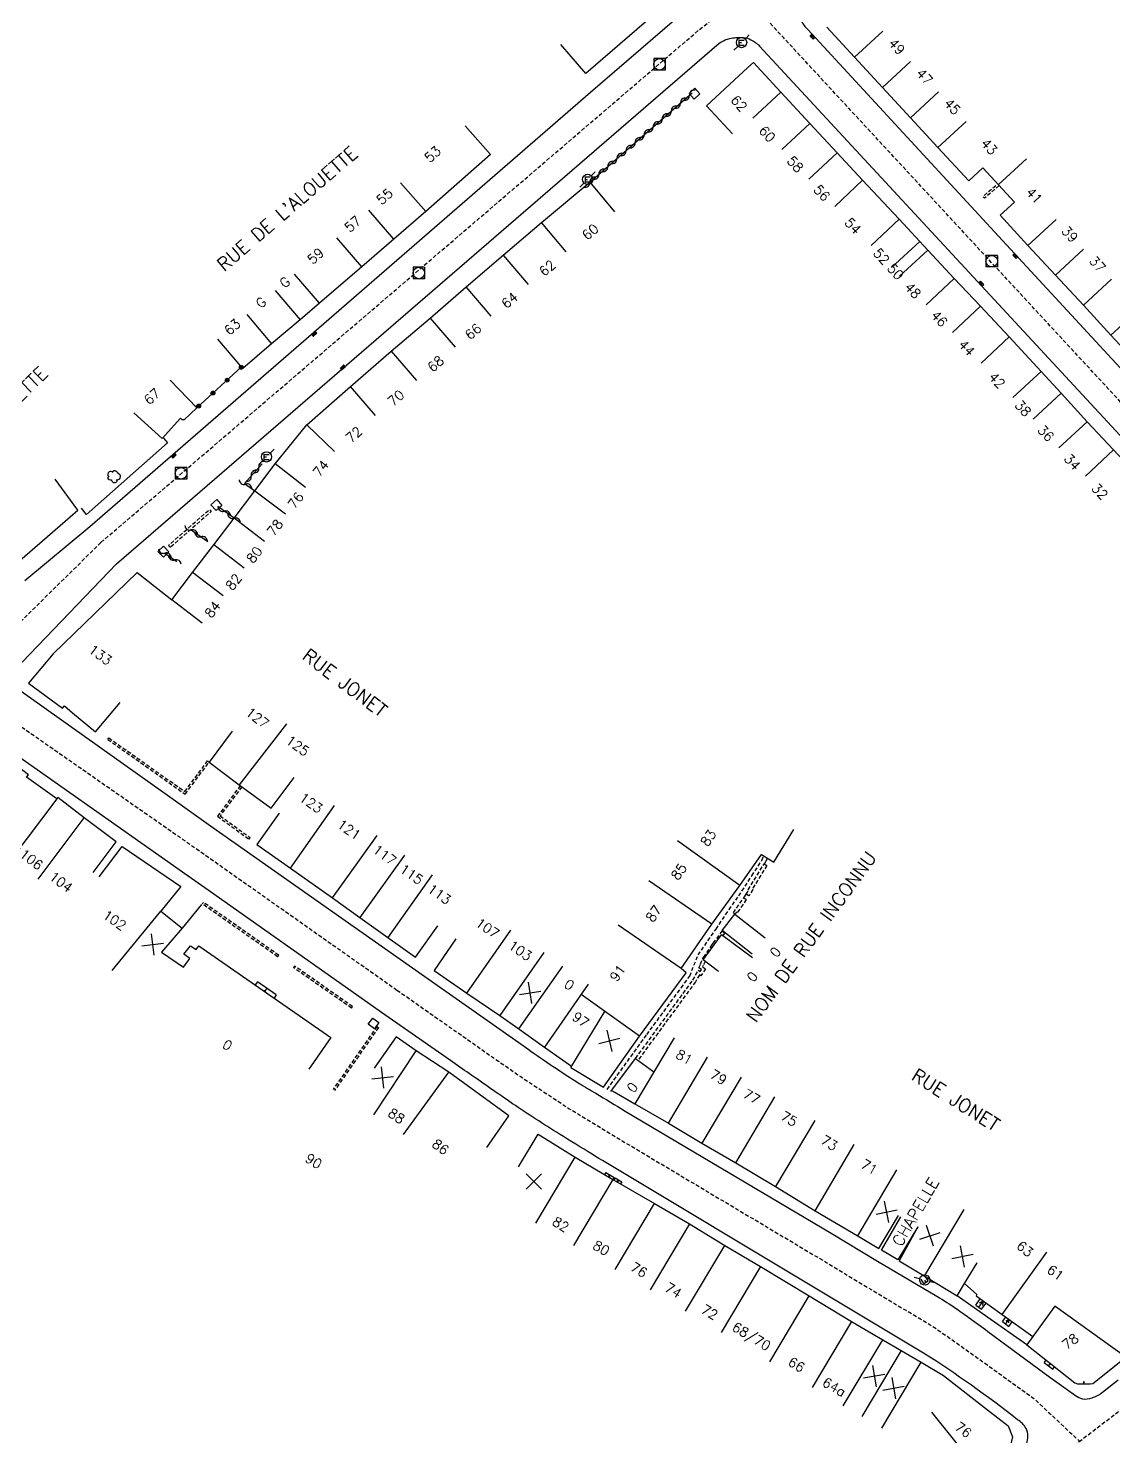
# Model space of a CAD drawing. Header units: millimetres. Extents: x 155999 to 157001, y 123000 to 124001.
# Drawn here: x 156495.7 to 156637.2, y 123669.4 to 123853 of the extents above; entities that cross this region are included whole.
import ezdxf
from ezdxf.enums import TextEntityAlignment as Align

# ---------------------------------------------------------------- set-up
doc = ezdxf.new("R2010")
doc.units = ezdxf.units.MM
doc.linetypes.add('DASHED', pattern=[0.75, 0.5, -0.25])
doc.layers.get('0').update_dxf_attribs({"linetype": 'CONTINUOUS'})
for name, color, linetype in [('W0001', 6, 'DASHED'), ('W0008', 7, 'CONTINUOUS'), ('W0017', 7, 'CONTINUOUS'), ('W0100', 7, 'CONTINUOUS'), ('W0105', 7, 'CONTINUOUS'), ('W0112', 1, 'DASHED'), ('W0300', 7, 'CONTINUOUS'), ('W0310', 3, 'CONTINUOUS'), ('W0322', 7, 'CONTINUOUS'), ('W0400', 7, 'CONTINUOUS'), ('W0420', 7, 'CONTINUOUS'), ('W0471', 7, 'CONTINUOUS'), ('W0984', 7, 'CONTINUOUS'), ('W0989', 7, 'CONTINUOUS'), ('W0991', 7, 'CONTINUOUS'), ('W1102', 7, 'CONTINUOUS')]:
    doc.layers.add(name, color=color, linetype=linetype)
doc.styles.get("Standard").update_dxf_attribs({"font": 'romans.shx', "width": 0.85})

# ---------------------------------------------------------------- blocks, each defined once
blk = doc.blocks.new('T400')
for p, q in [((-0.15, 0.3), (0.15, 0.3)), ((-0.15, -0.25), (-0.15, 0.3)), ((-0.15, 0.15), (0.15, 0.15)), ((-0.15, 0), (0.15, 0)), ((0.15, 0.3), (0.15, -0.25)), ((-0.15, -0.15), (0.15, -0.15)), ((-0.15, -0.25), (-0.15, -0.3)), ((-0.15, -0.3), (0.15, -0.3)), ((0.15, -0.3), (0.15, -0.25))]:
    blk.add_line(p, q)
blk = doc.blocks.new('t310o')
at = {"color": 0, "linetype": 'Continuous'}
for centre, start, end in [((-0.5, 0.38), 216.8699, 323.1304), ((0.5, -0.37), 36.8699, 143.1303)]:
    blk.add_arc(centre, 0.625, start, end, dxfattribs=at)
blk = doc.blocks.new('t112o')
at = {"color": 0, "linetype": 'Continuous'}
for p, q in [((-0.5, 0.5), (0.5, 0.5)), ((-0.5, -0.5), (-0.5, 0.5)), ((0.5, 0.5), (0.5, -0.5)), ((0.5, -0.5), (-0.5, -0.5))]:
    blk.add_line(p, q, dxfattribs=at)
blk = doc.blocks.new('T471')
for p, q in [((-0.333334, 0.333334), (-0.333334, -0.333334)), ((-0.333334, 0.333334), (0.333334, 0.333334)), ((-0.333334, 0), (0, 0)), ((0.500001, 0.500001), (1.000002, 1.000002)), ((-0.500001, -0.500001), (-1.000002, -1.000002)), ((-0.333334, -0.333334), (0.333334, -0.333334))]:
    blk.add_line(p, q)
blk.add_ellipse((0, 0), major_axis=(0.471405, 0.471405), ratio=1, start_param=5.4977871438, end_param=11.780972451)
blk = doc.blocks.new('T420')
for p, q in [((0.75, 0.75), (-0.75, 0.75)), ((-0.75, 0.75), (-0.75, -0.75)), ((0.75, 0.75), (0.75, -0.75)), ((0.75, -0.75), (-0.75, -0.75))]:
    blk.add_line(p, q)
blk.add_ellipse((0, 0), major_axis=(-0.53, 0.53), ratio=1, start_param=3.926991, end_param=10.210176)
blk = doc.blocks.new('T300')
for p, q in [((-0.8, 0.51), (-0.86, 0.34)), ((-0.86, 0.34), (-0.86, 0.17)), ((-0.86, 0.17), (-0.74, 0.06)), ((-0.69, 0.63), (-0.8, 0.51)), ((-0.8, -0.06), (-0.74, 0.06)), ((-0.74, 0.06), (-0.69, 0.11)), ((-0.57, 0.69), (-0.69, 0.63)), ((-0.46, 0.69), (-0.57, 0.69)), ((-0.29, 0.63), (-0.46, 0.69)), ((-0.29, 0.63), (-0.17, 0.74)), ((-0.23, 0.57), (-0.29, 0.63)), ((-0.17, 0.74), (-0.06, 0.8)), ((-0.06, 0.8), (0.06, 0.8)), ((0.06, 0.8), (0.23, 0.74)), ((0.23, 0.74), (0.34, 0.63)), ((0.34, 0.63), (0.4, 0.51)), ((0.46, 0.46), (0.34, 0.46)), ((0.4, 0.51), (0.4, 0.46)), ((0.57, 0.4), (0.46, 0.46)), ((0.57, 0.4), (0.69, 0.29)), ((0.69, 0.29), (0.74, 0.17)), ((0.74, 0.06), (0.69, -0.17)), ((0.74, 0.17), (0.74, 0.06)), ((-0.8, -0.17), (-0.8, -0.06)), ((-0.8, -0.23), (-0.8, -0.17)), ((-0.74, -0.34), (-0.8, -0.23)), ((-0.69, -0.4), (-0.74, -0.34)), ((-0.51, -0.46), (-0.69, -0.4)), ((-0.4, -0.46), (-0.51, -0.46)), ((-0.4, -0.46), (-0.34, -0.46)), ((-0.34, -0.46), (-0.34, -0.4)), ((-0.34, -0.51), (-0.34, -0.46)), ((-0.29, -0.63), (-0.34, -0.51)), ((-0.17, -0.74), (-0.29, -0.63)), ((-0.06, -0.8), (-0.17, -0.74)), ((0.06, -0.8), (-0.06, -0.8)), ((0.17, -0.74), (0.06, -0.8)), ((0.23, -0.69), (0.17, -0.74)), ((0.29, -0.46), (0.23, -0.46)), ((0.29, -0.63), (0.23, -0.69)), ((0.46, -0.4), (0.29, -0.46)), ((0.34, -0.51), (0.29, -0.63)), ((0.34, -0.51), (0.34, -0.46)), ((0.57, -0.34), (0.46, -0.4)), ((0.63, -0.29), (0.57, -0.34)), ((0.69, -0.17), (0.63, -0.29))]:
    blk.add_line(p, q)
blk = doc.blocks.new('t322o')
at = {"color": 0, "linetype": 'Continuous'}
for radius in [0.25, 0.15]:
    blk.add_circle((0, 0), radius, dxfattribs=at)
blk = doc.blocks.new('t991o')
at = {"color": 0, "linetype": 'Continuous'}
for p, q in [((-1, 1), (1, -1)), ((-1, -1), (1, 1))]:
    blk.add_line(p, q, dxfattribs=at)

msp = doc.modelspace()

# ---------------------------------------------------------------- linework, layer by layer
at = {"layer": 'W0001', "flags": 128}
for points in [[(156690.52, 123747.55), (156620.18, 123823.56), (156594.14, 123851.71), (156583.05, 123863.66), (156561.91, 123886.83), (156549.42, 123901.89), (156537.95, 123912.87), (156450.79, 123992.57), (156442.63, 124000)], [(156505.17, 123785.95), (156582.99, 123852.66), (156595.98, 123863.08), (156616.57, 123876.91), (156651.85, 123900.58), (156667.36, 123911.04), (156698.69, 123932.1), (156698.93, 123933.1), (156740.77, 123961.26)], [(156435.62, 123800.98), (156442.47, 123798.85), (156460.54, 123786.31), (156483.85, 123770.09), (156486.78, 123767.83), (156490.98, 123764.59), (156515.86, 123747.26), (156543.74, 123727.62)], [(156505.17, 123785.95), (156491.94, 123772.92), (156486.78, 123767.83)], [(156746.48, 123582.99), (156742.02, 123586.13), (156729, 123595.6), (156712.42, 123607.94), (156699.92, 123617.83), (156679.82, 123634.02), (156675.48, 123637.43), (156663.67, 123646), (156649.17, 123656.1), (156637.27, 123664.53), (156632.7, 123668.81), (156661.77, 123691.01), (156674.46, 123700.6), (156687.18, 123710.62), (156692.22, 123715.65), (156708.72, 123727.83), (156713.45, 123731.31), (156723.74, 123738.84)], [(156543.74, 123727.62), (156556.98, 123718.34), (156559.8, 123716.38), (156566.2, 123712.16), (156573.1, 123707.98), (156598.85, 123692.63), (156607.3, 123687.53), (156613.24, 123684.01), (156616.56, 123681.72), (156626.73, 123674.4), (156632.7, 123668.81), (156627.42, 123664.66), (156622.24, 123660.47), (156596.71, 123640.09), (156570.51, 123620.51), (156543.59, 123600.5), (156514.55, 123578.9), (156477.27, 123550.54)]]:
    msp.add_lwpolyline(points, dxfattribs=at)
at = {"layer": 'W0001'}
msp.add_lwpolyline([(156571.14, 123714.67), (156576.3, 123721.81), (156580.77, 123727.89), (156581.9, 123729.45), (156582.99, 123732.2), (156585.32, 123735.56), (156587.02, 123738.11), (156588.29, 123739.89), (156589.99, 123742.52), (156591.31, 123744.52), (156591.53, 123745.11)], dxfattribs=at)
at = {"layer": 'W0008', "flags": 128}
for points in [[(156483.89, 123854.85), (156542.11, 123900.49, -0.072728), (156542.64, 123900.89, -0.098703), (156543.11, 123901.04, -0.055777), (156543.57, 123901.04, -0.031463), (156544.38, 123900.9, -0.104278), (156545.39, 123900.42, -0.088727), (156546.27, 123899.46), (156570.25, 123873.19), (156581.11, 123861.26, -0.066027), (156581.82, 123860.28, -0.091015), (156582.08, 123859.45, -0.042002), (156582.12, 123858.63, -0.027173), (156582, 123857.36, -0.093883), (156581.46, 123855.83, -0.076613), (156580.22, 123854.28), (156568.97, 123844.58), (156503.7, 123787.98), (156495.24, 123780.93)], [(156596.4, 123853.96, 0.068517), (156597.27, 123852.79), (156624.24, 123823.62), (156666.58, 123777.8), (156692.72, 123749.59)], [(156507.18, 123783.16), (156585.75, 123851.04, -0.018721), (156586.51, 123851.44, -0.057422), (156587.12, 123851.64, -0.034634), (156587.91, 123851.74, -0.027836), (156588.9, 123851.74, -0.106784), (156589.88, 123851.47, -0.077157), (156591.01, 123850.64), (156641.24, 123796.39), (156688.33, 123745.52)], [(156507.18, 123783.16), (156494.89, 123770.33, 0.1351)], [(156494.47, 123766.8), (156515.18, 123752.05), (156519.45, 123749.04), (156545.32, 123730.83), (156560.8, 123719.95, 0.0149), (156567.49, 123715.46, 0.0035), (156569.65, 123714.16, 0.0009), (156573.5, 123711.85), (156600.33, 123695.95), (156606.37, 123692.29), (156614.1, 123687.72, -0.017), (156616.67, 123686.07, -0.0046), (156618.31, 123684.91, -0.0037), (156620.75, 123683.14), (156628.84, 123677.18), (156632.15, 123674.8, 0.1045), (156633.08, 123674.35, 0.1268), (156634.32, 123674.48, 0.0893), (156635.69, 123675.2), (156637.73, 123676.81)], [(156518.7, 123740.94), (156516.55, 123742.48), (156491.82, 123759.86, 0.1217)], [(156475.13, 123553.44), (156515.81, 123584.37), (156537.17, 123600.24), (156582.22, 123633.76), (156590.96, 123640.24), (156609.5, 123654.92), (156618.68, 123662.24), (156619.68, 123662.54), (156624.4, 123666.35, 0.0921), (156625.41, 123667.54, 0.1357), (156625.95, 123669.51, 0.1101), (156625.74, 123670.49, 0.1157), (156624.62, 123671.62, 0.025), (156612.38, 123680.3), (156597.37, 123689.3), (156572.69, 123704.12, -0.0007), (156569.2, 123706.21, -0.0039), (156564.91, 123708.85, -0.0094), (156558.8, 123712.81, -0.0018), (156553.17, 123716.73, -0.0017), (156550.72, 123718.42), (156542.17, 123724.41), (156518.7, 123740.94)]]:
    msp.add_lwpolyline(points, format="xyb", dxfattribs=at)
msp.add_lwpolyline([(156625.83, 123681.37), (156620.74, 123684.93), (156616.74, 123687.78)], dxfattribs=at)
at = {"layer": 'W0017', "flags": 128}
msp.add_lwpolyline([(156513.3, 123799.56), (156513.85, 123798.92), (156503.27, 123789.61), (156502.64, 123790.4)], dxfattribs=at)
at = {"layer": 'W0100'}
for p, q in [((156590.06, 123731.83), (156586.04, 123734.8)), ((156581.43, 123729.87), (156580.8, 123730.41)), ((156525.55, 123728.71), (156525.26, 123728.29)), ((156528.02, 123726.98), (156525.55, 123728.71)), ((156526.79, 123727.85), (156526.5, 123727.43)), ((156526.5, 123727.43), (156526.51, 123727.6)), ((156526.5, 123727.43), (156526.65, 123727.5)), ((156528.02, 123726.98), (156527.73, 123726.57)), ((156570.98, 123703.85), (156570.81, 123703.57)), ((156570.98, 123703.85), (156572.03, 123703.21)), ((156571.51, 123703.53), (156571.34, 123703.25)), ((156571.34, 123703.25), (156571.34, 123703.45)), ((156571.34, 123703.25), (156571.52, 123703.34)), ((156572.03, 123703.21), (156571.87, 123702.94)), ((156572.19, 123703.13), (156572.02, 123702.85)), ((156572.19, 123703.13), (156573.04, 123702.62)), ((156572.61, 123702.87), (156572.46, 123702.6)), ((156572.46, 123702.6), (156572.47, 123702.79)), ((156572.46, 123702.6), (156572.61, 123702.7)), ((156573.04, 123702.62), (156572.89, 123702.35)), ((156619.17, 123686.55), (156619.75, 123687.37)), ((156619.55, 123686.28), (156620.13, 123687.09)), ((156620.13, 123687.09), (156619.62, 123686.83)), ((156620.13, 123687.09), (156620.05, 123686.53)), ((156619.17, 123686.55), (156619.93, 123686.01)), ((156619.93, 123686.01), (156620.52, 123686.82)), ((156622.67, 123684.44), (156623.07, 123684.99)), ((156622.67, 123684.44), (156623.48, 123683.79)), ((156623.07, 123684.12), (156623.48, 123684.69)), ((156623.48, 123684.69), (156623.07, 123684.48)), ((156623.48, 123684.69), (156623.42, 123684.23)), ((156623.48, 123683.79), (156623.9, 123684.39)), ((156628.09, 123679.06), (156628.34, 123679.37)), ((156628.09, 123679.06), (156629.2, 123678.2)), ((156628.65, 123678.63), (156628.89, 123678.94)), ((156628.89, 123678.94), (156628.72, 123678.89)), ((156628.89, 123678.94), (156628.88, 123678.76)), ((156629.2, 123678.2), (156629.44, 123678.5)), ((156633.24, 123676.62), (156633.18, 123676.47)), ((156633.24, 123676.32), (156633.24, 123676.62)), ((156633.24, 123676.62), (156633.3, 123676.47))]:
    msp.add_line(p, q, dxfattribs=at)
at = {"layer": 'W0100', "flags": 128}
for points in [[(156565.63, 123868.08), (156569.31, 123871.46), (156579.95, 123859.9), (156579.76, 123856.98), (156576.26, 123853.9), (156568.37, 123847.09), (156565.1, 123850.87)], [(156599.78, 123853.09), (156603.38, 123849.18), (156607.01, 123845.23), (156610.65, 123841.3), (156614.23, 123837.41), (156618.25, 123833.08), (156620.08, 123834.78), (156624.21, 123830.3), (156622.37, 123828.61), (156625.97, 123824.67), (156629.54, 123820.8), (156633.19, 123816.86), (156636.79, 123812.95), (156640.73, 123808.73)], [(156587.48, 123839.19), (156584.08, 123842.85), (156589.48, 123847.86), (156590.19, 123848.52), (156591.2, 123847.43), (156593.78, 123844.63), (156597.56, 123840.54), (156601.09, 123836.72), (156604.43, 123833.15), (156609.2, 123828.08), (156611.89, 123825.18), (156612.93, 123824.04), (156616.35, 123820.36), (156619.77, 123816.75), (156623.52, 123812.75), (156627.69, 123808.25), (156630.32, 123805.4), (156633.69, 123801.68), (156637.12, 123798.01), (156640.87, 123794.01)], [(156552.63, 123840.27), (156555.94, 123836.52), (156547.49, 123829.07), (156543.34, 123825.47), (156539.16, 123821.86), (156533.63, 123817.12), (156531.11, 123814.98), (156527.41, 123811.83), (156523.65, 123808.63), (156520.4, 123812.43)], [(156498.93, 123771.44), (156509.9, 123782.05), (156514.39, 123778.48), (156517.1, 123782.02), (156519.86, 123785.65), (156522.51, 123789.12), (156525.24, 123792.7), (156527.89, 123796.21), (156532, 123801.28), (156537.68, 123806.26), (156543.01, 123810.87), (156548.05, 123815.2), (156552.76, 123819.26), (156557.6, 123823.39), (156562.57, 123827.65), (156568.88, 123832.9), (156572.08, 123829.05)], [(156514.19, 123807.1), (156517.66, 123803.5), (156516.02, 123801.92), (156515.75, 123801.95), (156515.54, 123802.13), (156513.14, 123799.5), (156509.45, 123802.86)], [(156494.26, 123783.29), (156502.14, 123790.14), (156499.19, 123794.19)], [(156498.93, 123771.44), (156495.72, 123767.61), (156500.14, 123764.35), (156500.4, 123764.65), (156501.45, 123763.77), (156504.45, 123761.26), (156507.67, 123765.09)], [(156522.26, 123761.35), (156519.26, 123757.34), (156523.17, 123754.37), (156527.35, 123751.32), (156530.34, 123755.33)], [(156504.15, 123742.93), (156507.17, 123746.93), (156503, 123750.07), (156499.57, 123752.7), (156499.44, 123752.56), (156495.47, 123755.37), (156495.71, 123755.66), (156490.83, 123759.39), (156485.13, 123752.03), (156489.08, 123748.97)], [(156528.39, 123750.67), (156525.49, 123746.59), (156529.87, 123743.51), (156535.35, 123739.65), (156538.9, 123737.06), (156542.54, 123734.47), (156546.18, 123731.9), (156549.07, 123735.98)], [(156504.94, 123742.36), (156507.95, 123746.35), (156515.57, 123741.11), (156512.96, 123737.91), (156515.75, 123735.69), (156513.06, 123732.54), (156515.94, 123730.59), (156516.75, 123731.74), (156515.99, 123732.28), (156516.84, 123733.4), (156517.58, 123732.9), (156517.92, 123733.4), (156535.11, 123721.42), (156532.25, 123717.32)], [(156551.43, 123734.28), (156548.6, 123730.16), (156552.87, 123727.23), (156557.13, 123724.3), (156559.62, 123722.55), (156562.95, 123720.19), (156566.51, 123717.69)], [(156555.46, 123707.11), (156558.33, 123711.21), (156550.49, 123716.9), (156546.25, 123719.7), (156543.66, 123721.52), (156540.78, 123717.42)], [(156571.82, 123714.5), (156574.74, 123712.79), (156579.11, 123710.26), (156583.48, 123707.66), (156587.9, 123705.09), (156593.08, 123702), (156598.24, 123698.86), (156603.72, 123695.63), (156606.52, 123693.95), (156609.09, 123698.25)], [(156559.59, 123704.56), (156562.15, 123708.85), (156566.98, 123705.85), (156571.89, 123702.92), (156577.31, 123699.81), (156581.85, 123697.15), (156586.47, 123694.35), (156591.14, 123691.6), (156597.48, 123687.75), (156602.97, 123684.41), (156607.04, 123682.04), (156609.43, 123680.63), (156612.05, 123679.11), (156614.97, 123677.38), (156620.69, 123672.93), (156623.4, 123670.83), (156623.96, 123669.41), (156623.67, 123668.14)], [(156611.63, 123696.74), (156609.18, 123692.33), (156612.45, 123690.36), (156616.74, 123687.78), (156617.72, 123689.36), (156619.32, 123687.95), (156619.21, 123687.76), (156622.61, 123685.32), (156626.61, 123682.45), (156625.83, 123681.37), (156632.08, 123676.41), (156632.41, 123676.31), (156634.07, 123676.32), (156634.41, 123676.36), (156638.74, 123679.78), (156641.27, 123681.79), (156643.86, 123683.85), (156654.09, 123691.88), (156657.45, 123694.6), (156661.2, 123697.46), (156661.37, 123697.59), (156661.23, 123697.69), (156651.62, 123704.73)], [(156611.6, 123696.75), (156609.03, 123692.46), (156606.87, 123693.74), (156609.42, 123698.06)]]:
    msp.add_lwpolyline(points, dxfattribs=at)
at = {"layer": 'W0100'}
for points in [[(156580.8, 123730.41), (156584.79, 123736.2), (156588.42, 123741.24), (156591.23, 123745.3), (156592.84, 123744.3), (156595.48, 123748.55)], [(156590.05, 123732.31), (156586.12, 123735.4), (156587.78, 123737.51), (156591.71, 123734.42)], [(156585.65, 123730.02), (156583.63, 123731.55), (156586.04, 123734.8)], [(156566.41, 123717.52), (156570.65, 123714.96), (156575.37, 123721.63), (156581.43, 123729.87)], [(156571.63, 123714.39), (156574.84, 123718.71), (156577.21, 123716.95)]]:
    msp.add_lwpolyline(points, dxfattribs=at)
at = {"layer": 'W0105'}
for p, q in [((156591.63, 123744.09), (156592.04, 123744.76)), ((156588.94, 123739.63), (156589.24, 123740.1))]:
    msp.add_line(p, q, dxfattribs=at)
at = {"layer": 'W0112'}
for p, q in [((156506.05, 123760.29), (156506.19, 123760.49)), ((156506.19, 123760.49), (156516.1, 123753.49)), ((156506.05, 123760.29), (156516.15, 123753.15)), ((156516.1, 123753.49), (156519.07, 123757.48)), ((156516.15, 123753.15), (156519.27, 123757.33)), ((156519.07, 123757.48), (156519.26, 123757.34)), ((156523.33, 123754.26), (156520.35, 123750.26)), ((156523.53, 123754.11), (156520.7, 123750.32)), ((156520.35, 123750.26), (156524.49, 123747.28)), ((156520.7, 123750.32), (156524.63, 123747.48)), ((156524.49, 123747.28), (156524.63, 123747.48)), ((156589.5, 123740.69), (156591.61, 123744.07)), ((156518.53, 123739.04), (156518.38, 123738.84)), ((156528.19, 123731.96), (156518.38, 123738.84)), ((156528.34, 123732.16), (156518.53, 123739.04)), ((156587.58, 123737.7), (156588.95, 123739.64)), ((156587.77, 123737.49), (156587.58, 123737.7)), ((156584.97, 123733.73), (156586.13, 123735.3)), ((156528.19, 123731.96), (156528.34, 123732.16)), ((156530.4, 123730.75), (156530.26, 123730.54)), ((156537.82, 123725.27), (156530.26, 123730.54)), ((156537.96, 123725.47), (156530.4, 123730.75)), ((156582.64, 123728.69), (156575.16, 123718.48)), ((156537.82, 123725.27), (156537.96, 123725.47)), ((156541.13, 123722.87), (156535.41, 123714.66)), ((156541.33, 123722.73), (156535.61, 123714.52)), ((156541.13, 123722.87), (156541.33, 123722.73))]:
    msp.add_line(p, q, dxfattribs=at)
at = {"layer": 'W0112', "flags": 128}
msp.add_lwpolyline([(156622.21, 123832.47), (156620.31, 123830.83), (156620.12, 123831.05), (156622.01, 123832.69)], dxfattribs=at)
msp.add_lwpolyline([(156514.22, 123785.31), (156513.99, 123785.57), (156519.29, 123790.25), (156519.53, 123789.98)], close=True, dxfattribs=at)
at = {"layer": 'W0112'}
for points in [[(156591.61, 123744.07), (156591.95, 123743.86), (156590.03, 123740.78), (156590.11, 123740.72)], [(156590.11, 123740.72), (156589.58, 123739.88), (156589.24, 123740.1)], [(156589.24, 123740.1), (156589.58, 123740.63), (156589.5, 123740.69)], [(156588.95, 123739.64), (156589.27, 123739.41), (156588.09, 123737.73)], [(156588.09, 123737.73), (156588.07, 123737.76), (156587.78, 123737.5)], [(156586.13, 123735.3), (156586.45, 123735.06), (156586.18, 123734.7)], [(156574.84, 123718.71), (156582.3, 123728.9), (156583.01, 123730.19), (156583.25, 123730.04), (156583.41, 123730.28), (156583.08, 123730.5), (156583.3, 123730.99), (156583.57, 123731.63), (156583.71, 123731.88), (156584.78, 123733.46), (156584.97, 123733.73)], [(156583.89, 123731.36), (156583.66, 123730.83), (156583.58, 123730.65), (156583.97, 123730.39), (156583.36, 123729.49), (156583.15, 123729.62), (156582.64, 123728.69)]]:
    msp.add_lwpolyline(points, dxfattribs=at)
at = {"layer": 'W0310', "flags": 128}
for points in [[(156568.88, 123832.9), (156582.2, 123844.53)], [(156526.16, 123796.21), (156523.86, 123793.64), (156525.24, 123792.7)], [(156522.51, 123789.12), (156520.38, 123790.64)], [(156516.93, 123787.58), (156519.11, 123786.07)], [(156513.5, 123784.56), (156515.08, 123783.47)]]:
    msp.add_lwpolyline(points, dxfattribs=at)
at = {"layer": 'W0322'}
msp.add_line((156518.26, 123738.75), (156515.75, 123735.69), dxfattribs=at)
at = {"layer": 'W0322', "flags": 128}
msp.add_lwpolyline([(156523.46, 123808.78), (156517.66, 123803.5)], dxfattribs=at)
at = {"layer": 'W1102'}
for p, q in [((156603.38, 123849.18), (156607.06, 123852.57)), ((156607.01, 123845.23), (156610.68, 123848.62)), ((156593.78, 123844.63), (156590.11, 123841.24)), ((156614.32, 123844.69), (156610.65, 123841.3)), ((156593.89, 123837.15), (156597.56, 123840.54)), ((156617.9, 123840.81), (156614.23, 123837.41)), ((156601.09, 123836.72), (156597.42, 123833.31)), ((156625.78, 123835.97), (156622.11, 123832.58)), ((156547.49, 123829.07), (156544.2, 123832.84)), ((156604.43, 123833.15), (156600.79, 123829.73)), ((156543.34, 123825.47), (156540.07, 123829.25)), ((156565.8, 123823.82), (156562.57, 123827.65)), ((156609.2, 123828.08), (156605.55, 123824.66)), ((156625.97, 123824.67), (156629.65, 123828.05)), ((156539.16, 123821.86), (156535.9, 123825.65)), ((156611.89, 123825.18), (156608.21, 123821.79)), ((156557.6, 123823.39), (156560.85, 123819.59)), ((156612.93, 123824.04), (156609.25, 123820.66)), ((156633.21, 123824.19), (156629.54, 123820.8)), ((156533.63, 123817.12), (156530.38, 123820.92)), ((156556.01, 123815.46), (156552.76, 123819.26)), ((156612.7, 123816.94), (156616.35, 123820.36)), ((156636.86, 123820.25), (156633.19, 123816.86)), ((156527.87, 123818.79), (156531.11, 123814.98)), ((156524.17, 123815.64), (156527.41, 123811.83)), ((156616.13, 123813.32), (156619.77, 123816.75)), ((156636.79, 123812.95), (156640.46, 123816.35)), ((156548.05, 123815.2), (156551.31, 123811.41)), ((156623.52, 123812.75), (156619.86, 123809.34)), ((156543.01, 123810.87), (156546.28, 123807.08)), ((156624.02, 123804.85), (156627.69, 123808.25)), ((156540.96, 123802.49), (156537.68, 123806.26)), ((156626.63, 123802.03), (156630.32, 123805.4)), ((156532, 123801.28), (156535.6, 123797.81)), ((156633.69, 123801.68), (156630.01, 123798.3)), ((156633.47, 123794.6), (156637.12, 123798.01)), ((156531.83, 123793.12), (156527.89, 123796.21)), ((156525.24, 123792.7), (156529.22, 123789.68)), ((156526.49, 123786.09), (156522.51, 123789.12)), ((156523.83, 123782.62), (156519.86, 123785.65)), ((156521.08, 123778.99), (156517.1, 123782.02)), ((156518.37, 123775.45), (156514.39, 123778.48)), ((156529.33, 123762.32), (156523.17, 123754.37)), ((156499.44, 123752.56), (156493.42, 123744.57)), ((156529.87, 123743.51), (156535.62, 123751.69)), ((156496.97, 123742.08), (156503, 123750.07)), ((156535.35, 123739.65), (156541.18, 123747.78)), ((156588.42, 123741.24), (156580.3, 123747.08)), ((156544.74, 123745.18), (156538.9, 123737.06)), ((156548.33, 123742.64), (156542.54, 123734.47)), ((156584.79, 123736.2), (156576.55, 123741.87)), ((156506.62, 123730.16), (156512.96, 123737.91)), ((156552.87, 123727.23), (156558.6, 123735.43)), ((156580.8, 123730.41), (156572.57, 123736.08)), ((156562.87, 123732.5), (156557.13, 123724.3)), ((156559.62, 123722.55), (156565.36, 123730.75)), ((156568.68, 123728.39), (156562.95, 123720.19)), ((156575.37, 123721.63), (156567.73, 123727.03)), ((156566.41, 123717.52), (156570.84, 123724.84)), ((156540.73, 123711.35), (156546.25, 123719.7)), ((156579.11, 123710.26), (156584.22, 123718.87)), ((156544.61, 123708.8), (156550.49, 123716.9)), ((156588.59, 123716.26), (156583.48, 123707.66)), ((156587.9, 123705.09), (156593, 123713.7)), ((156598.18, 123710.61), (156593.08, 123702)), ((156598.24, 123698.86), (156603.34, 123707.47)), ((156561.85, 123697.25), (156566.98, 123705.85)), ((156608.86, 123704.2), (156603.75, 123695.59)), ((156571.89, 123702.92), (156566.77, 123694.33)), ((156572.19, 123691.22), (156577.31, 123699.81)), ((156617.62, 123699.01), (156612.51, 123690.4)), ((156581.85, 123697.15), (156576.73, 123688.55)), ((156581.35, 123685.75), (156586.47, 123694.35)), ((156622.61, 123685.32), (156628.44, 123693.45)), ((156591.14, 123691.6), (156586.01, 123683.01)), ((156617.72, 123689.36), (156619.34, 123692.05)), ((156592.35, 123679.15), (156597.48, 123687.75)), ((156629.46, 123686.43), (156626.61, 123682.45)), ((156638.74, 123679.78), (156629.46, 123686.43)), ((156602.97, 123684.41), (156597.84, 123675.82)), ((156601.91, 123673.44), (156607.04, 123682.04)), ((156609.43, 123680.63), (156604.31, 123672.04)), ((156606.92, 123670.51), (156612.05, 123679.11)), ((156613.42, 123672.59), (156619.7, 123664.81))]:
    msp.add_line(p, q, dxfattribs=at)
at = {"layer": 'W1102', "flags": 128}
msp.add_lwpolyline([(156579.85, 123721.4), (156577.29, 123717.09), (156574.74, 123712.79)], dxfattribs=at)

# ---------------------------------------------------------------- block references
at = {"layer": 'W0112'}
for p, rotation in [((156582.52, 123844.43), 42.61975952761048), ((156520.21, 123790.83), 311.7640091888368), ((156513.31, 123784.75), 314.5796716265074), ((156540.7, 123723.28), 144.8634)]:
    msp.add_blockref('t112o', p, dxfattribs=dict(at, rotation=rotation))
at = {"layer": 'W0300'}
msp.add_blockref('T300', (156506.93, 123794.51), dxfattribs=at)
at = {"layer": 'W0310'}
for p, rotation in [((156581.85, 123844.23), 41.14325541549569), ((156579.5, 123842.17), 41.14325541549569), ((156580.68, 123843.2), 41.14325541549569), ((156578.32, 123841.14), 41.14325541549569), ((156575.96, 123839.08), 41.14325541549569), ((156577.14, 123840.11), 41.14325541549569), ((156573.6, 123837.02), 41.14325541549569), ((156574.78, 123838.05), 41.14325541549569), ((156571.24, 123834.96), 41.14325541549569), ((156572.42, 123835.99), 41.14325541549569), ((156570.06, 123833.93), 41.14325541549569), ((156568.88, 123832.9), 41.14325541549569), ((156524.75, 123794.64), 228.1445703903608), ((156525.75, 123795.76), 228.1445703903608), ((156524, 123793.55), 325.6474272137313), ((156521.24, 123790.03), 144.6823090326568), ((156522.51, 123789.12), 144.6823090326568), ((156516.93, 123787.58), 325.3402007174209), ((156518.22, 123786.69), 325.3402007174209), ((156513.5, 123784.56), 325.4004775880322), ((156514.79, 123783.67), 325.4004775880322)]:
    msp.add_blockref('t310o', p, dxfattribs=dict(at, rotation=rotation))
at = {"layer": 'W0322', "rotation": 222.29378245975}
for p in [(156523.46, 123808.78), (156521.61, 123807.1), (156519.76, 123805.42), (156517.91, 123803.73)]:
    msp.add_blockref('t322o', p, dxfattribs=at)
at = {"layer": 'W0400'}
for p, rotation in [((156597.89, 123851.86), 222.4957614361805), ((156624.33, 123823.29), 223.4759792795669), ((156619.9, 123819.7), 43.09604548361343), ((156532.97, 123813.13), 310.4944537577463), ((156536.69, 123808.76), 132.0151212969055), ((156514.65, 123797.27), 312.3720527456856)]:
    msp.add_blockref('T400', p, dxfattribs=dict(at, rotation=rotation))
at = {"layer": 'W0420'}
for p in [(156577.95, 123848.26), (156621.25, 123822.61), (156546.6, 123821.07), (156515.61, 123794.96)]:
    msp.add_blockref('T420', p, dxfattribs=at)
at = {"layer": 'W0471'}
for p in [(156588.65, 123851.1), (156568.59, 123833.27), (156526.74, 123797.1)]:
    msp.add_blockref('T471', p, dxfattribs=at)
at = {"layer": 'W0471', "rotation": 120.9009}
msp.add_blockref('T471', (156612.52, 123689.83), dxfattribs=at)
at = {"layer": 'W0991'}
for p, rotation in [((156511.92, 123733.55), 52.01856591520838), ((156561.1, 123727.26), 54.36249120795802), ((156571.42, 123721), 328.8337239626546), ((156541.87, 123716.22), 51.17870670983612), ((156607.56, 123698.71), 56.52529462210685), ((156613.21, 123695.58), 63.42683785574559), ((156617.44, 123692.91), 55.97125296694222), ((156605.95, 123677.31), 324.9932754820352), ((156608.46, 123675.74), 324.9932754820352)]:
    msp.add_blockref('t991o', p, dxfattribs=dict(at, rotation=rotation))
msp.add_blockref('t991o', (156561.59, 123702.69), dxfattribs=at)

# ---------------------------------------------------------------- texts
at = {"layer": 'W0984'}
msp.add_text('CHAPELLE', height=1.5, rotation=59.817, dxfattribs=at).set_placement((156611.32, 123698.71), align=Align.MIDDLE)
at = {"layer": 'W0989'}
for s, rotation, p in [("RUE DE L'ALOUETTE", 40.9261, (156529.44, 123829.45)), ("RUE DE L'ALOUETTE", 44.471, (156489.47, 123800.28)), ('RUE JONET', 323.0747, (156536.96, 123767.66)), ('NOM DE RUE INCONNU', 53.7746, (156597.73, 123734.58)), ('RUE JONET', 327.6213, (156616.56, 123713.32))]:
    msp.add_text(s, height=1.75, rotation=rotation, dxfattribs=at).set_placement(p, align=Align.MIDDLE)
at = {"layer": 'W0991'}
for s, rotation, p in [('49', 312.7928, (156608.88, 123850.59)), ('47', 312.7928, (156612.5, 123846.66)), ('62', 312.7226, (156588.32, 123843.18)), ('45', 312.7928, (156616.12, 123842.75)), ('60', 312.7489, (156592, 123839.19)), ('53', 41.407, (156548.41, 123836.55)), ('43', 312.7928, (156620.92, 123837.54)), ('58', 312.6356, (156595.65, 123835.24)), ('55', 41.407, (156542.14, 123831.05)), ('56', 313.1852, (156599.11, 123831.51)), ('41', 312.7928, (156626.8, 123831.16)), ('57', 41.407, (156537.98, 123827.45)), ('60', 39.7696, (156568.93, 123826.43)), ('54', 313.2217, (156603.17, 123827.19)), ('39', 312.7928, (156631.43, 123826.13)), ('59', 41.407, (156533.14, 123823.29)), ('52', 312.8691, (156606.88, 123823.23)), ('37', 312.7928, (156635.04, 123822.22)), ('62', 40.5859, (156563.34, 123821.72)), ('50', 312.3461, (156608.71, 123821.24)), ('G', 41.407, (156529.13, 123819.86)), ('48', 312.8821, (156610.97, 123818.8)), ('G', 41.407, (156526.03, 123817.22)), ('64', 40.4493, (156558.42, 123817.52)), ('46', 313.1709, (156614.42, 123815.13)), ('63', 41.407, (156522.29, 123814.04)), ('66', 40.7579, (156553.67, 123813.44)), ('44', 313.1709, (156618, 123811.33)), ('68', 40.6968, (156548.79, 123809.24)), ('42', 312.7921, (156621.94, 123807.1)), ('67', 41.407, (156511.82, 123804.98)), ('70', 40.6968, (156543.62, 123804.78)), ('38', 312.8691, (156625.33, 123803.43)), ('72', 41.2127, (156538.13, 123800.01)), ('36', 312.8691, (156628.3, 123800.19)), ('34', 313.0406, (156631.75, 123796.43)), ('74', 51.0295, (156533.83, 123795.6)), ('32', 313.0406, (156635.34, 123792.6)), ('76', 52.8037, (156530.55, 123791.43)), ('78', 52.8037, (156527.85, 123787.89)), ('80', 52.617, (156525.16, 123784.35)), ('82', 52.7617, (156522.46, 123780.81)), ('84', 52.6077, (156519.72, 123777.22)), ('133', 323.9775, (156505.09, 123771.31)), ('127', 322.8009, (156525.56, 123763.1)), ('125', 323.8522, (156530.8, 123759.46)), ('123', 324.9081, (156532.56, 123752)), ('121', 324.8251, (156537.5, 123748.53)), ('83', 55.2102, (156584.33, 123747.45)), ('106', 322.5046, (156496.11, 123744.64)), ('117', 323.8778, (156542.13, 123745.22)), ('85', 54.2609, (156580.48, 123743.05)), ('104', 322.9867, (156499.97, 123741.71)), ('115', 324.6745, (156545.64, 123742.7)), ('113', 324.6525, (156549.28, 123740.12)), ('87', 55.4483, (156577.2, 123737.58)), ('102', 325.4787, (156506.94, 123736.73)), ('107', 325.5314, (156555.54, 123735.7)), ('103', 325.5308, (156559.81, 123732.77)), ('0', 51.8455, (156593.05, 123732.57)), ('91', 53.6735, (156572.51, 123729.83)), ('0', 51.8455, (156590.04, 123729.36)), ('0', 324.6751, (156566.2, 123728.3)), ('97', 324.9463, (156567.69, 123723.76)), ('0', 325.135, (156521.66, 123720.44)), ('81', 329.9594, (156581.18, 123718.89)), ('79', 329.1789, (156585.65, 123716.26)), ('0', 51.8455, (156574.41, 123714.93)), ('77', 329.8385, (156589.96, 123713.72)), ('88', 326.5486, (156543.68, 123711.21)), ('75', 329.1777, (156594.84, 123710.84)), ('86', 324.0477, (156549.42, 123707.17)), ('73', 328.6765, (156600.08, 123707.69)), ('90', 328.0037, (156532.89, 123705.33)), ('71', 329.4828, (156605.3, 123704.56)), ('82', 329.2765, (156565.09, 123697.08)), ('80', 330.1261, (156570.37, 123694)), ('63', 320.4404, (156625.58, 123693.89)), ('76', 329.5898, (156575.28, 123691.15)), ('61', 324.3619, (156629.56, 123690.79)), ('74', 328.7759, (156579.76, 123688.48)), ('72', 329.5037, (156584.49, 123685.65)), ('68/70', 328.7143, (156589.89, 123682.41)), ('78', 36.4755, (156631.49, 123681.83)), ('66', 328.7032, (156595.81, 123678.81)), ('64a', 329.7731, (156600.72, 123675.88)), ('76', 322.8728, (156617.55, 123670.31))]:
    msp.add_text(s, height=1.25, rotation=rotation, dxfattribs=at).set_placement(p, align=Align.MIDDLE)

doc.saveas('drawing.dxf')
